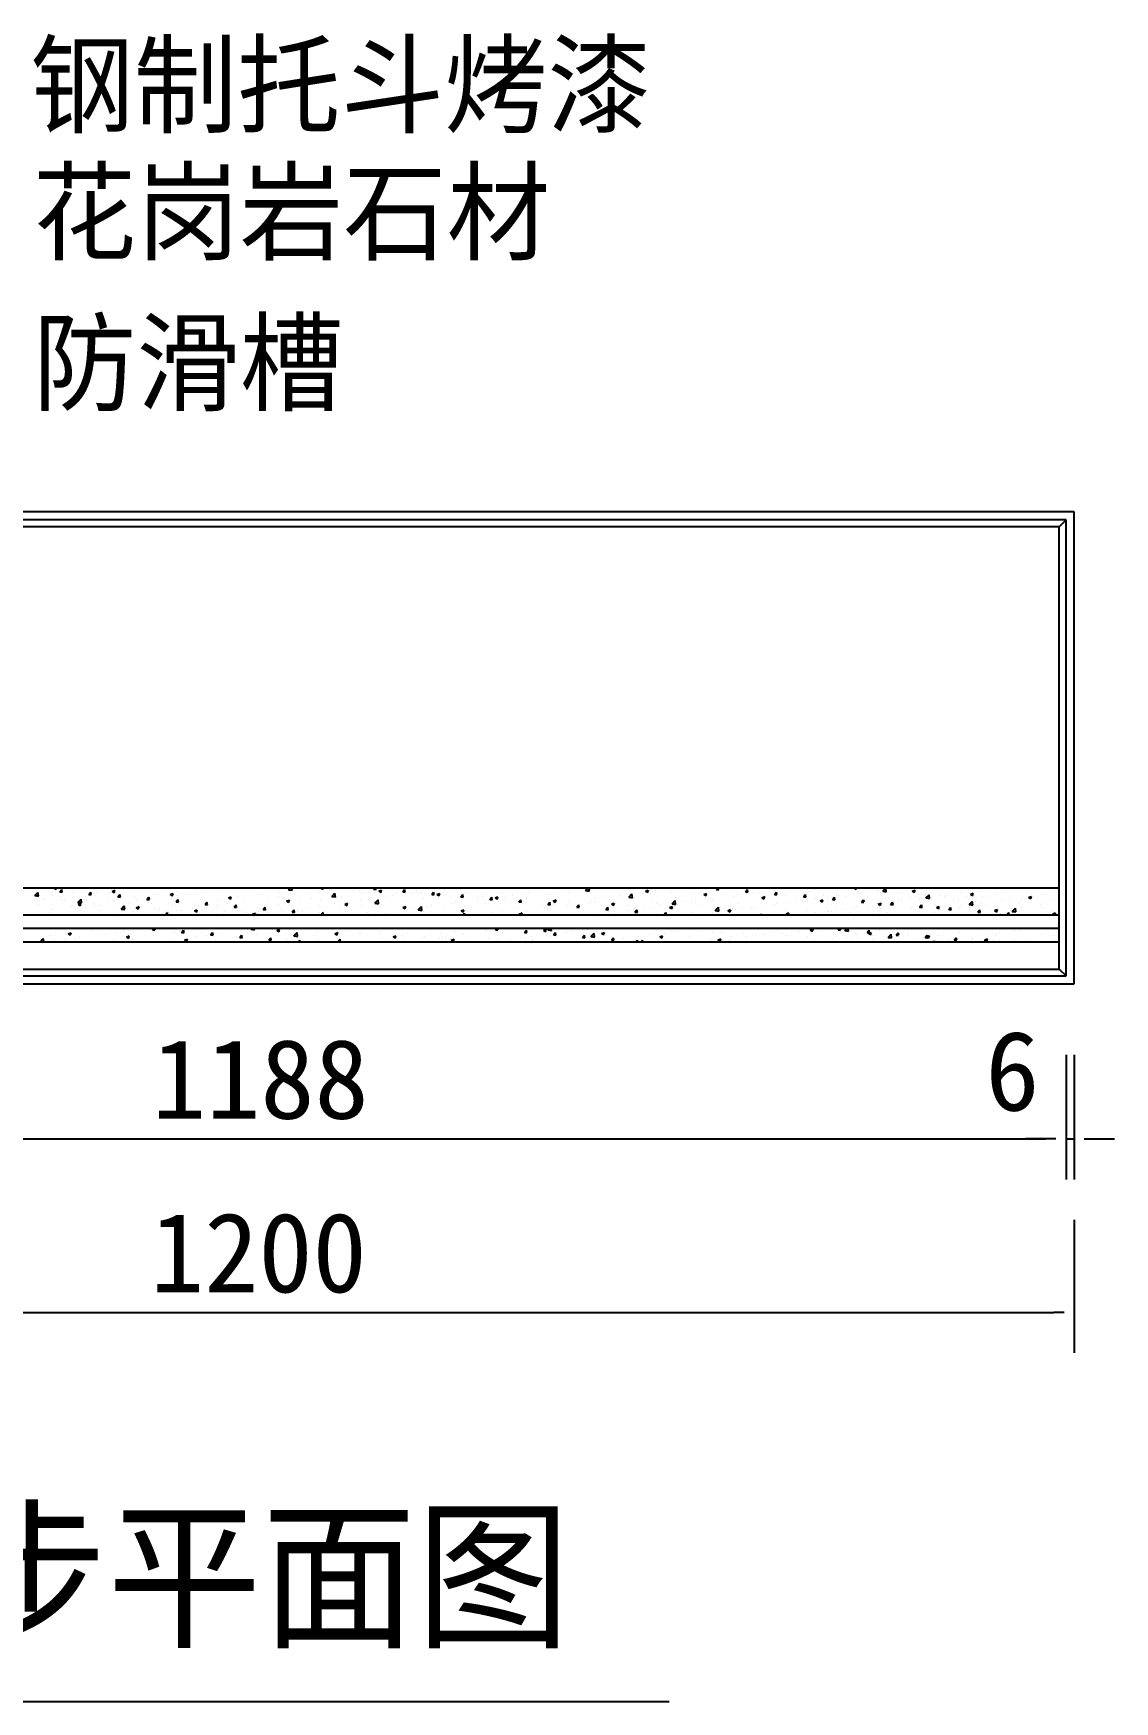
# Model space of a CAD drawing. Header units: metres. Extents: x 14945 to 17595, y 15171 to 18685.
# Drawn here: x 16980 to 17380, y 18067 to 18685 of the extents above; entities that cross this region are included whole.
import ezdxf

# ---------------------------------------------------------------- set-up
doc = ezdxf.new("R2010")
doc.units = ezdxf.units.M
for name, color, linetype in [('3', 3, 'Continuous'), ('BH', 3, 'Continuous'), ('DIM', 3, 'Continuous'), ('TEXT', 3, 'Continuous')]:
    doc.layers.add(name, color=color, linetype=linetype)

# ---------------------------------------------------------------- blocks, each defined once
blk = doc.blocks.new('_DOT')
at = {"color": 0, "linetype": 'ByBlock'}
blk.add_line((-0.5, 0), (-1, 0), dxfattribs=at)

msp = doc.modelspace()

# ---------------------------------------------------------------- linework, layer by layer
at = {"layer": '3'}
for p, q in [((17365.31, 18508), (16765.31, 18508)), ((17365.31, 18333), (17365.31, 18508)), ((17362.31, 18505), (16768.31, 18505)), ((17359.81, 18502.5), (16770.81, 18502.5)), ((17359.81, 18502.5), (17362.31, 18505)), ((17359.81, 18338.5), (17359.81, 18502.5)), ((17362.31, 18336), (17362.31, 18505)), ((17359.81, 18368.5), (16770.81, 18368.5)), ((17359.81, 18358.5), (16770.81, 18358.5)), ((17359.81, 18353.5), (16770.81, 18353.5)), ((17359.81, 18348.5), (16770.81, 18348.5)), ((16768.31, 18336), (17362.31, 18336)), ((16770.81, 18338.5), (17359.81, 18338.5)), ((17359.81, 18338.5), (17362.31, 18336)), ((16765.31, 18333), (17365.31, 18333))]:
    msp.add_line(p, q, dxfattribs=at)
at = {"layer": 'BH'}
for p, q in [((16980.15, 18365.71), (16981.32, 18366.93)), ((16980.15, 18365.71), (16981.49, 18365.5)), ((16981.49, 18365.5), (16981.33, 18366.92)), ((16986.55, 18365.83), (16986.55, 18365.83)), ((16986.68, 18367.14), (16986.68, 18367.14)), ((16987.25, 18368.49), (16987.27, 18368.5)), ((16987.25, 18368.49), (16988, 18367.99)), ((16988.01, 18367.98), (16988.18, 18368.5)), ((16989.46, 18367.14), (16990.18, 18368)), ((16989.46, 18367.14), (16990.36, 18367.06)), ((16989.66, 18365.47), (16989.66, 18365.47)), ((16990.36, 18367.05), (16990.19, 18367.99)), ((16994.13, 18366.79), (16994.13, 18366.79)), ((16999.02, 18365.35), (16999.02, 18365.35)), ((16999.13, 18366.72), (16999.13, 18366.72)), ((17000.22, 18366.19), (17000.94, 18367.06)), ((17000.22, 18366.19), (17001.12, 18366.12)), ((17001.12, 18366.11), (17000.95, 18367.05)), ((17001.92, 18367.91), (17001.92, 18367.91)), ((17002.88, 18367.21), (17002.88, 18367.21)), ((17007.77, 18366.85), (17007.77, 18366.85)), ((17008.56, 18367.96), (17008.56, 18367.96)), ((17008.81, 18367.29), (17009.86, 18367.7)), ((17008.81, 18367.29), (17009.56, 18366.79)), ((17009.56, 18366.78), (17009.87, 18367.69)), ((17010.98, 18365.25), (17011.7, 18366.12)), ((17010.98, 18365.25), (17011.87, 18365.18)), ((17011.88, 18365.17), (17011.71, 18366.11)), ((17016.51, 18368.35), (17016.51, 18368.35)), ((17021.74, 18364.31), (17022.46, 18365.17)), ((17022.64, 18364.23), (17022.47, 18365.17)), ((17024.81, 18366.06), (17024.81, 18366.06)), ((17030.37, 18366.09), (17031.42, 18366.49)), ((17030.37, 18366.09), (17031.11, 18365.59)), ((17031.12, 18365.58), (17031.42, 18366.49)), ((17032.51, 18367.12), (17032.51, 18367.12)), ((17033, 18365.78), (17033, 18365.78)), ((17036.76, 18366.27), (17036.76, 18366.27)), ((17039.74, 18366.11), (17039.74, 18366.11)), ((17040.09, 18368.08), (17040.09, 18368.08)), ((17042.44, 18367.02), (17042.44, 18367.02)), ((17048.49, 18367.61), (17048.49, 18367.61)), ((17051.91, 18368.27), (17051.91, 18368.27)), ((17051.92, 18364.89), (17052.97, 18365.29)), ((17052.68, 18364.38), (17052.98, 18365.29)), ((17055.4, 18365.26), (17055.4, 18365.26)), ((17062.97, 18366.22), (17062.97, 18366.22)), ((17070.63, 18365.34), (17070.63, 18365.34)), ((17070.76, 18367.35), (17070.76, 18367.35)), ((17074.21, 18367.91), (17074.78, 18368.5)), ((17074.21, 18367.91), (17075.55, 18367.7)), ((17074.27, 18368.37), (17074.27, 18368.37)), ((17075.56, 18367.7), (17075.46, 18368.5)), ((17076.31, 18366.09), (17076.31, 18366.09)), ((17078.47, 18368.4), (17078.47, 18368.4)), ((17082.28, 18368.03), (17082.28, 18368.03)), ((17085.78, 18367.33), (17085.78, 18367.33)), ((17086.12, 18368.5), (17086.83, 18368.02)), ((17086.84, 18368.02), (17087, 18368.5)), ((17089.54, 18367.83), (17089.54, 18367.83)), ((17090.22, 18365.43), (17091.39, 18366.64)), ((17090.22, 18365.43), (17091.56, 18365.22)), ((17090.29, 18367.69), (17090.29, 18367.69)), ((17091.56, 18365.21), (17091.4, 18366.64)), ((17091.61, 18366.17), (17091.61, 18366.17)), ((17093.65, 18365.5), (17093.65, 18365.5)), ((17098.29, 18367.35), (17098.29, 18367.35)), ((17100.35, 18367.67), (17100.35, 18367.67)), ((17101.35, 18366.55), (17101.35, 18366.55)), ((17105.73, 18368.06), (17106.09, 18368.5)), ((17105.73, 18368.06), (17106.62, 18367.99)), ((17106.3, 18367.01), (17106.3, 18367.01)), ((17106.63, 18367.98), (17106.53, 18368.5)), ((17107.64, 18367.33), (17108.69, 18367.73)), ((17107.64, 18367.33), (17108.39, 18366.82)), ((17108.39, 18366.82), (17108.7, 18367.72)), ((17108.93, 18367.51), (17108.93, 18367.51)), ((17110.18, 18365.15), (17110.18, 18365.15)), ((17112.69, 18365.88), (17112.69, 18365.88)), ((17114.31, 18366.68), (17114.31, 18366.68)), ((17116.49, 18367.12), (17117.21, 18367.99)), ((17116.49, 18367.12), (17117.38, 18367.05)), ((17117.39, 18367.04), (17117.22, 18367.98)), ((17119.66, 18366.4), (17119.66, 18366.4)), ((17121.44, 18367.38), (17121.44, 18367.38)), ((17122.32, 18366.34), (17122.32, 18366.34)), ((17123.41, 18366.89), (17123.41, 18366.89)), ((17127.24, 18366.18), (17127.97, 18367.04)), ((17127.24, 18366.18), (17128.14, 18366.1)), ((17128.15, 18366.1), (17127.97, 18367.04)), ((17129.09, 18367.64), (17129.09, 18367.64)), ((17129.2, 18366.12), (17130.25, 18366.53)), ((17129.2, 18366.12), (17129.94, 18365.62)), ((17129.95, 18365.61), (17130.25, 18366.52)), ((17130.32, 18366), (17130.32, 18366)), ((17131.81, 18365.66), (17131.81, 18365.66)), ((17138, 18365.24), (17138.73, 18366.1)), ((17138, 18365.24), (17138.9, 18365.16)), ((17138.33, 18365.66), (17138.33, 18365.66)), ((17138.91, 18365.16), (17138.73, 18366.1)), ((17139.61, 18366.78), (17139.61, 18366.78)), ((17144.67, 18365.13), (17144.67, 18365.13)), ((17146.34, 18365.32), (17146.34, 18365.32)), ((17147.31, 18367.84), (17147.31, 18367.84)), ((17148.76, 18364.3), (17149.49, 18365.16)), ((17149.67, 18364.21), (17149.49, 18365.15)), ((17150.75, 18364.92), (17151.8, 18365.33)), ((17151.51, 18364.41), (17151.81, 18365.32)), ((17153.41, 18366.63), (17153.41, 18366.63)), ((17153.53, 18365.46), (17153.53, 18365.46)), ((17157.28, 18365.95), (17157.28, 18365.95)), ((17162.16, 18368.13), (17162.16, 18368.13)), ((17162.96, 18366.7), (17162.96, 18366.7)), ((17170.19, 18365.99), (17170.19, 18365.99)), ((17172.44, 18367.95), (17172.44, 18367.95)), ((17176.19, 18368.44), (17176.19, 18368.44)), ((17177.77, 18366.95), (17177.77, 18366.95)), ((17184.29, 18367.62), (17185.13, 18368.5)), ((17184.29, 18367.62), (17185.62, 18367.42)), ((17185, 18368.5), (17185.66, 18368.06)), ((17185.63, 18367.41), (17185.5, 18368.5)), ((17185.56, 18368.07), (17185.56, 18368.07)), ((17185.67, 18368.05), (17185.82, 18368.5)), ((17196.53, 18365.19), (17196.53, 18365.19)), ((17196.84, 18365.76), (17196.84, 18365.76)), ((17200.29, 18365.14), (17201.46, 18366.36)), ((17200.29, 18365.14), (17201.63, 18364.93)), ((17200.66, 18365.1), (17200.66, 18365.1)), ((17201.64, 18364.93), (17201.47, 18366.35)), ((17205.28, 18366.69), (17205.28, 18366.69)), ((17206.31, 18367.01), (17206.31, 18367.01)), ((17206.47, 18367.36), (17207.52, 18367.76)), ((17206.47, 18367.36), (17207.22, 18366.85)), ((17207.22, 18366.85), (17207.53, 18367.75)), ((17208.45, 18366.22), (17208.45, 18366.22)), ((17210.07, 18367.5), (17210.07, 18367.5)), ((17214.03, 18368.19), (17214.03, 18368.19)), ((17215.75, 18368.25), (17215.75, 18368.25)), ((17216.15, 18367.28), (17216.15, 18367.28)), ((17216.54, 18368.23), (17216.54, 18368.23)), ((17223.73, 18368.24), (17223.73, 18368.24)), ((17224.55, 18367.89), (17224.55, 18367.89)), ((17226.37, 18366.4), (17226.37, 18366.4)), ((17228.03, 18366.16), (17229.08, 18366.56)), ((17228.03, 18366.16), (17228.77, 18365.65)), ((17228.78, 18365.65), (17229.09, 18366.55)), ((17232.56, 18367.55), (17232.56, 18367.55)), ((17232.75, 18368.05), (17233.13, 18368.5)), ((17232.75, 18368.05), (17233.65, 18367.97)), ((17233.66, 18367.97), (17233.56, 18368.5)), ((17235.12, 18367.9), (17235.12, 18367.9)), ((17239.04, 18365.43), (17239.04, 18365.43)), ((17240.18, 18366.07), (17240.18, 18366.07)), ((17240.57, 18367.21), (17240.57, 18367.21)), ((17243.51, 18367.11), (17244.23, 18367.97)), ((17243.51, 18367.11), (17244.41, 18367.03)), ((17243.94, 18366.57), (17243.94, 18366.57)), ((17244.42, 18367.03), (17244.24, 18367.97)), ((17246.61, 18366.39), (17246.61, 18366.39)), ((17248.57, 18366.87), (17248.57, 18366.87)), ((17249.58, 18364.96), (17250.64, 18365.36)), ((17249.62, 18367.32), (17249.62, 18367.32)), ((17250.34, 18364.45), (17250.64, 18365.35)), ((17254.27, 18366.17), (17254.99, 18367.03)), ((17254.27, 18366.17), (17255.17, 18366.09)), ((17254.4, 18367.51), (17254.4, 18367.51)), ((17255.17, 18366.08), (17255, 18367.02)), ((17256.58, 18366.53), (17256.58, 18366.53)), ((17258.34, 18365.66), (17258.34, 18365.66)), ((17261.42, 18368.21), (17261.42, 18368.21)), ((17264.59, 18366.2), (17264.59, 18366.2)), ((17265.03, 18365.23), (17265.75, 18366.09)), ((17265.03, 18365.23), (17265.93, 18365.15)), ((17265.93, 18365.14), (17265.76, 18366.08)), ((17267.09, 18367.16), (17267.09, 18367.16)), ((17269.43, 18367.87), (17269.43, 18367.87)), ((17272.59, 18365.86), (17272.59, 18365.86)), ((17274.06, 18365.14), (17274.06, 18365.14)), ((17275.79, 18364.29), (17276.51, 18365.15)), ((17276.69, 18364.2), (17276.52, 18365.14)), ((17277.29, 18365.66), (17277.29, 18365.66)), ((17277.44, 18367.53), (17277.44, 18367.53)), ((17277.81, 18365.63), (17277.81, 18365.63)), ((17280.6, 18365.52), (17280.6, 18365.52)), ((17283.49, 18366.38), (17283.49, 18366.38)), ((17283.88, 18368.5), (17284.49, 18368.09)), ((17284.5, 18368.08), (17284.64, 18368.5)), ((17284.99, 18366.71), (17284.99, 18366.71)), ((17285.45, 18367.2), (17285.45, 18367.2)), ((17288.61, 18365.18), (17288.61, 18365.18)), ((17292.57, 18367.67), (17292.57, 18367.67)), ((17292.97, 18367.63), (17292.97, 18367.63)), ((17293.45, 18366.86), (17293.45, 18366.86)), ((17294.36, 18367.34), (17295.47, 18368.5)), ((17294.36, 18367.34), (17295.69, 18367.13)), ((17295.7, 18367.13), (17295.54, 18368.5)), ((17296.72, 18368.12), (17296.72, 18368.12)), ((17301.46, 18366.52), (17301.46, 18366.52)), ((17305.3, 18367.39), (17306.35, 18367.79)), ((17305.3, 18367.39), (17306.05, 18366.89)), ((17306.06, 18366.88), (17306.36, 18367.79)), ((17309.47, 18366.18), (17309.47, 18366.18)), ((17310.21, 18365.72), (17310.21, 18365.72)), ((17310.37, 18364.86), (17311.53, 18366.07)), ((17311.71, 18364.64), (17311.54, 18366.07)), ((17315.45, 18365.82), (17315.45, 18365.82)), ((17317.36, 18365.44), (17317.36, 18365.44)), ((17317.48, 18365.84), (17317.48, 18365.84)), ((17318.96, 18367.22), (17318.96, 18367.22)), ((17323.25, 18366.95), (17323.25, 18366.95)), ((17325.48, 18365.5), (17325.48, 18365.5)), ((17326.84, 18366.69), (17326.84, 18366.69)), ((17326.86, 18366.19), (17327.91, 18366.59)), ((17326.86, 18366.19), (17327.61, 18365.69)), ((17327.61, 18365.68), (17327.92, 18366.59)), ((17330.59, 18367.18), (17330.59, 18367.18)), ((17330.95, 18368), (17330.95, 18368)), ((17331.3, 18365.43), (17331.3, 18365.43)), ((17333.49, 18365.17), (17333.49, 18365.17)), ((17336.27, 18367.93), (17336.27, 18367.93)), ((17340.05, 18366.93), (17340.05, 18366.93)), ((17346.13, 18365.09), (17346.13, 18365.09)), ((17348.42, 18364.99), (17349.47, 18365.39)), ((17348.8, 18368.43), (17348.8, 18368.43)), ((17349.17, 18364.48), (17349.47, 18365.38)), ((17353.83, 18366.15), (17353.83, 18366.15)), ((17359.78, 18368.04), (17359.81, 18368.08)), ((17359.78, 18368.04), (17359.81, 18368.04)), ((16980.22, 18364.23), (16980.22, 18364.23)), ((16981.52, 18362.35), (16981.52, 18362.35)), ((16983.27, 18364.42), (16983.27, 18364.42)), ((16983.97, 18364.72), (16983.97, 18364.72)), ((16985.71, 18359.55), (16985.71, 18359.55)), ((16986.37, 18360.83), (16986.37, 18360.83)), ((16986.43, 18362.41), (16986.43, 18362.41)), ((16990.27, 18363.85), (16990.27, 18363.85)), ((16991.28, 18364.09), (16991.28, 18364.09)), ((16993.95, 18361.79), (16993.95, 18361.79)), ((16994.44, 18362.07), (16994.44, 18362.07)), ((16995.18, 18360.8), (16995.18, 18360.8)), ((16996.16, 18363.23), (16997.33, 18364.45)), ((16996.16, 18363.23), (16997.49, 18363.02)), ((16996.21, 18362.45), (16997.26, 18362.86)), ((16996.21, 18362.45), (16996.95, 18361.95)), ((16996.96, 18361.94), (16997.26, 18362.85)), ((16997.5, 18363.01), (16997.34, 18364.44)), ((16998.94, 18361.3), (16998.94, 18361.3)), ((16999.28, 18363.75), (16999.28, 18363.75)), ((17001.74, 18362.92), (17001.74, 18362.92)), ((17002.45, 18361.73), (17002.45, 18361.73)), ((17004.62, 18362.04), (17004.62, 18362.04)), ((17004.75, 18360.1), (17004.75, 18360.1)), ((17007.29, 18363.41), (17007.29, 18363.41)), ((17009.26, 18358.98), (17009.26, 18358.98)), ((17009.44, 18363.97), (17009.44, 18363.97)), ((17010.45, 18361.39), (17010.45, 18361.39)), ((17012.17, 18360.75), (17013.34, 18361.96)), ((17012.17, 18360.75), (17013.5, 18360.54)), ((17013.51, 18360.53), (17013.34, 18361.96)), ((17013.49, 18361.6), (17013.49, 18361.6)), ((17014.09, 18363.29), (17014.09, 18363.29)), ((17015.3, 18363.07), (17015.3, 18363.07)), ((17016.83, 18359.94), (17016.83, 18359.94)), ((17017.02, 18364.94), (17017.02, 18364.94)), ((17017.76, 18361.25), (17018.81, 18361.66)), ((17017.76, 18361.25), (17018.51, 18360.75)), ((17017.85, 18363.79), (17017.85, 18363.79)), ((17018.46, 18361.06), (17018.46, 18361.06)), ((17018.52, 18360.74), (17018.82, 18361.65)), ((17021.74, 18364.31), (17022.63, 18364.23)), ((17022.24, 18363.1), (17022.24, 18363.1)), ((17023.31, 18362.73), (17023.31, 18362.73)), ((17023.53, 18364.53), (17023.53, 18364.53)), ((17024.63, 18361.07), (17024.63, 18361.07)), ((17026.47, 18360.72), (17026.47, 18360.72)), ((17028.4, 18358.5), (17029.35, 18359.48)), ((17029.06, 18359.86), (17029.06, 18359.86)), ((17029.47, 18358.5), (17029.35, 18359.47)), ((17030.99, 18364.61), (17030.99, 18364.61)), ((17031.31, 18362.39), (17031.31, 18362.39)), ((17032.33, 18362.12), (17032.33, 18362.12)), ((17032.5, 18363.37), (17033.22, 18364.23)), ((17032.5, 18363.37), (17033.39, 18363.29)), ((17032.81, 18360.36), (17032.81, 18360.36)), ((17033.4, 18363.29), (17033.23, 18364.23)), ((17034.48, 18360.38), (17034.48, 18360.38)), ((17038.49, 18361.11), (17038.49, 18361.11)), ((17039.32, 18362.06), (17039.32, 18362.06)), ((17039.32, 18360.05), (17040.37, 18360.45)), ((17039.32, 18360.05), (17040.07, 18359.55)), ((17039.9, 18363.08), (17039.9, 18363.08)), ((17040.07, 18359.54), (17040.38, 18360.45)), ((17042.48, 18360.04), (17042.48, 18360.04)), ((17043.25, 18362.43), (17043.98, 18363.29)), ((17043.25, 18362.43), (17044.15, 18362.35)), ((17044.16, 18362.34), (17043.98, 18363.28)), ((17047.33, 18361.72), (17047.33, 18361.72)), ((17047.51, 18359.21), (17047.51, 18359.21)), ((17047.69, 18364.21), (17047.69, 18364.21)), ((17047.96, 18362.35), (17047.96, 18362.35)), ((17050.49, 18359.7), (17050.49, 18359.7)), ((17051.72, 18362.85), (17051.72, 18362.85)), ((17051.92, 18364.89), (17052.67, 18364.39)), ((17054.01, 18361.49), (17054.74, 18362.35)), ((17054.01, 18361.49), (17054.91, 18361.41)), ((17054.92, 18361.4), (17054.74, 18362.34)), ((17055.21, 18360.27), (17055.21, 18360.27)), ((17055.34, 18361.38), (17055.34, 18361.38)), ((17056.61, 18360.16), (17056.61, 18360.16)), ((17057.4, 18363.6), (17057.4, 18363.6)), ((17058.5, 18359.36), (17058.5, 18359.36)), ((17060.88, 18358.85), (17061.93, 18359.25)), ((17061.68, 18358.5), (17061.93, 18359.25)), ((17062.79, 18361.23), (17062.79, 18361.23)), ((17062.93, 18358.93), (17062.93, 18358.93)), ((17063.34, 18361.04), (17063.34, 18361.04)), ((17064.77, 18360.55), (17065.5, 18361.41)), ((17064.77, 18360.55), (17065.67, 18360.47)), ((17065.36, 18361.66), (17065.36, 18361.66)), ((17065.68, 18360.46), (17065.5, 18361.4)), ((17066.51, 18359.03), (17066.51, 18359.03)), ((17066.68, 18359.42), (17066.68, 18359.42)), ((17066.87, 18364.84), (17066.87, 18364.84)), ((17070.58, 18362.36), (17070.58, 18362.36)), ((17071.35, 18360.7), (17071.35, 18360.7)), ((17072.36, 18360.17), (17072.36, 18360.17)), ((17073.48, 18363.69), (17074.53, 18364.09)), ((17073.48, 18363.69), (17074.23, 18363.19)), ((17074.11, 18363.16), (17074.11, 18363.16)), ((17074.23, 18363.18), (17074.54, 18364.08)), ((17075.53, 18359.61), (17076.25, 18360.47)), ((17075.53, 18359.61), (17076.43, 18359.53)), ((17076.44, 18359.52), (17076.26, 18360.46)), ((17077.7, 18359.87), (17077.7, 18359.87)), ((17078.28, 18363.41), (17078.28, 18363.41)), ((17079.36, 18360.36), (17079.36, 18360.36)), ((17081.84, 18361.42), (17081.84, 18361.42)), ((17082.86, 18364.66), (17082.86, 18364.66)), ((17085.59, 18361.91), (17085.59, 18361.91)), ((17085.68, 18359.38), (17085.68, 18359.38)), ((17085.86, 18364.37), (17085.86, 18364.37)), ((17086.29, 18358.66), (17087.01, 18359.53)), ((17086.45, 18361.37), (17086.45, 18361.37)), ((17087.19, 18358.58), (17087.02, 18359.52)), ((17087.37, 18360.03), (17087.37, 18360.03)), ((17091.27, 18362.66), (17091.27, 18362.66)), ((17093.47, 18360.5), (17093.47, 18360.5)), ((17095.04, 18362.49), (17096.09, 18362.89)), ((17095.04, 18362.49), (17095.78, 18361.98)), ((17095.2, 18362.87), (17095.2, 18362.87)), ((17095.37, 18359.69), (17095.37, 18359.69)), ((17095.79, 18361.98), (17096.09, 18362.88)), ((17100.75, 18363.91), (17100.75, 18363.91)), ((17101.17, 18361.56), (17101.17, 18361.56)), ((17103.38, 18359.35), (17103.38, 18359.35)), ((17103.95, 18364.37), (17103.95, 18364.37)), ((17104.5, 18364.4), (17104.5, 18364.4)), ((17106.23, 18362.94), (17107.4, 18364.16)), ((17106.23, 18362.94), (17107.57, 18362.74)), ((17106.24, 18359.23), (17106.24, 18359.23)), ((17107.57, 18362.73), (17107.41, 18364.15)), ((17108.75, 18362.52), (17108.75, 18362.52)), ((17109.68, 18359.12), (17109.68, 18359.12)), ((17111.39, 18359.01), (17111.39, 18359.01)), ((17115.71, 18360.48), (17115.71, 18360.48)), ((17116.54, 18363.64), (17116.54, 18363.64)), ((17116.59, 18361.29), (17117.64, 18361.69)), ((17116.59, 18361.29), (17117.34, 18360.78)), ((17117.35, 18360.78), (17117.65, 18361.68)), ((17118.42, 18360.63), (17118.42, 18360.63)), ((17119.47, 18360.97), (17119.47, 18360.97)), ((17122.24, 18360.46), (17123.41, 18361.68)), ((17122.24, 18360.46), (17123.57, 18360.25)), ((17123.58, 18360.25), (17123.42, 18361.67)), ((17124.06, 18359.71), (17124.06, 18359.71)), ((17124.24, 18364.7), (17124.24, 18364.7)), ((17125.15, 18361.72), (17125.15, 18361.72)), ((17127.17, 18362.13), (17127.17, 18362.13)), ((17131.63, 18360.67), (17131.63, 18360.67)), ((17134.62, 18362.97), (17134.62, 18362.97)), ((17135.92, 18363.63), (17135.92, 18363.63)), ((17138.15, 18360.08), (17139.2, 18360.49)), ((17138.15, 18360.08), (17138.9, 18359.58)), ((17138.37, 18363.46), (17138.37, 18363.46)), ((17138.75, 18358.5), (17139.42, 18359.2)), ((17138.9, 18359.57), (17139.21, 18360.48)), ((17139.42, 18361.79), (17139.42, 18361.79)), ((17139.5, 18358.5), (17139.42, 18359.19)), ((17144.06, 18364.21), (17144.06, 18364.21)), ((17147.12, 18362.85), (17147.12, 18362.85)), ((17148.76, 18364.3), (17149.66, 18364.22)), ((17149.58, 18359.54), (17149.58, 18359.54)), ((17150.75, 18364.92), (17151.5, 18364.42)), ((17153.34, 18360.04), (17153.34, 18360.04)), ((17154.35, 18364.98), (17154.35, 18364.98)), ((17154.7, 18363.81), (17154.7, 18363.81)), ((17159.02, 18360.78), (17159.02, 18360.78)), ((17159.52, 18363.36), (17160.24, 18364.22)), ((17159.52, 18363.36), (17160.42, 18363.28)), ((17159.71, 18358.88), (17160.76, 18359.29)), ((17159.71, 18358.88), (17160.28, 18358.5)), ((17160.43, 18363.27), (17160.25, 18364.21)), ((17160.5, 18358.5), (17160.76, 18359.28)), ((17161.54, 18359.18), (17161.54, 18359.18)), ((17162.31, 18359.94), (17162.31, 18359.94)), ((17162.35, 18364.65), (17162.35, 18364.65)), ((17162.49, 18364.93), (17162.49, 18364.93)), ((17168.49, 18362.03), (17168.49, 18362.03)), ((17170.01, 18361), (17170.01, 18361)), ((17170.28, 18362.42), (17171, 18363.28)), ((17170.28, 18362.42), (17171.18, 18362.34)), ((17170.29, 18360.69), (17170.29, 18360.69)), ((17170.36, 18364.31), (17170.36, 18364.31)), ((17171.18, 18362.33), (17171.01, 18363.27)), ((17172.25, 18362.53), (17172.25, 18362.53)), ((17172.31, 18363.72), (17173.36, 18364.12)), ((17172.31, 18363.72), (17173.06, 18363.22)), ((17173.06, 18363.21), (17173.37, 18364.12)), ((17177.59, 18361.96), (17177.59, 18361.96)), ((17177.93, 18363.27), (17177.93, 18363.27)), ((17178.37, 18363.97), (17178.37, 18363.97)), ((17179.04, 18362.19), (17179.04, 18362.19)), ((17181.04, 18361.48), (17181.76, 18362.34)), ((17181.04, 18361.48), (17181.94, 18361.4)), ((17181.94, 18361.39), (17181.77, 18362.33)), ((17182.63, 18358.89), (17182.63, 18358.89)), ((17185.38, 18363.08), (17185.38, 18363.08)), ((17186.37, 18363.63), (17186.37, 18363.63)), ((17187.21, 18359.1), (17187.21, 18359.1)), ((17187.4, 18364.52), (17187.4, 18364.52)), ((17187.79, 18363.69), (17187.79, 18363.69)), ((17191.16, 18365.02), (17191.16, 18365.02)), ((17191.38, 18360.4), (17191.38, 18360.4)), ((17191.8, 18360.53), (17192.52, 18361.4)), ((17191.8, 18360.53), (17192.69, 18360.46)), ((17192.7, 18360.45), (17192.53, 18361.39)), ((17192.89, 18359.85), (17192.89, 18359.85)), ((17192.9, 18359.14), (17192.9, 18359.14)), ((17193.08, 18364.14), (17193.08, 18364.14)), ((17193.87, 18362.52), (17194.92, 18362.92)), ((17193.87, 18362.52), (17194.61, 18362.02)), ((17194.38, 18363.29), (17194.38, 18363.29)), ((17194.62, 18362.01), (17194.93, 18362.92)), ((17200.13, 18361.9), (17200.13, 18361.9)), ((17200.47, 18360.1), (17200.47, 18360.1)), ((17202.36, 18361.09), (17202.36, 18361.09)), ((17202.39, 18362.95), (17202.39, 18362.95)), ((17202.56, 18359.59), (17203.28, 18360.46)), ((17202.56, 18359.59), (17203.45, 18359.51)), ((17203.46, 18359.51), (17203.29, 18360.45)), ((17206.12, 18361.59), (17206.12, 18361.59)), ((17208.27, 18361.23), (17208.27, 18361.23)), ((17208.88, 18363.4), (17208.88, 18363.4)), ((17210.4, 18362.62), (17210.4, 18362.62)), ((17211.8, 18362.34), (17211.8, 18362.34)), ((17213.32, 18358.65), (17214.04, 18359.51)), ((17214.22, 18358.57), (17214.05, 18359.51)), ((17215.42, 18361.32), (17216.47, 18361.72)), ((17215.42, 18361.32), (17216.17, 18360.82)), ((17215.97, 18362.28), (17215.97, 18362.28)), ((17216.18, 18360.81), (17216.48, 18361.71)), ((17216.3, 18362.66), (17217.47, 18363.88)), ((17216.3, 18362.66), (17217.64, 18362.45)), ((17217.64, 18362.44), (17217.48, 18363.87)), ((17217.62, 18364.9), (17217.62, 18364.9)), ((17218.4, 18362.28), (17218.4, 18362.28)), ((17221.27, 18363.58), (17221.27, 18363.58)), ((17223.35, 18359.65), (17223.35, 18359.65)), ((17223.54, 18363.24), (17223.54, 18363.24)), ((17225.03, 18364.08), (17225.03, 18364.08)), ((17226.41, 18361.94), (17226.41, 18361.94)), ((17226.76, 18358.91), (17226.76, 18358.91)), ((17230.71, 18364.83), (17230.71, 18364.83)), ((17231.15, 18359.38), (17231.15, 18359.38)), ((17231.33, 18364.37), (17231.33, 18364.37)), ((17232.1, 18361.15), (17232.1, 18361.15)), ((17232.31, 18360.18), (17233.48, 18361.39)), ((17232.31, 18360.18), (17233.65, 18359.97)), ((17233.65, 18359.96), (17233.49, 18361.39)), ((17234.42, 18361.6), (17234.42, 18361.6)), ((17236.24, 18360.16), (17236.24, 18360.16)), ((17236.98, 18360.12), (17238.03, 18360.52)), ((17236.98, 18360.12), (17237.73, 18359.61)), ((17237.73, 18359.61), (17238.04, 18360.51)), ((17238.85, 18360.43), (17238.85, 18360.43)), ((17239.99, 18360.65), (17239.99, 18360.65)), ((17240.85, 18362.65), (17240.85, 18362.65)), ((17242.43, 18361.26), (17242.43, 18361.26)), ((17245.67, 18361.4), (17245.67, 18361.4)), ((17246.43, 18361.39), (17246.43, 18361.39)), ((17249.09, 18358.5), (17249.49, 18358.91)), ((17249.54, 18358.5), (17249.5, 18358.9)), ((17249.58, 18364.96), (17250.33, 18364.45)), ((17249.6, 18364.16), (17249.6, 18364.16)), ((17250.43, 18360.92), (17250.43, 18360.92)), ((17254.22, 18362.52), (17254.22, 18362.52)), ((17255.15, 18362.65), (17255.15, 18362.65)), ((17258.44, 18360.59), (17258.44, 18360.59)), ((17258.54, 18358.92), (17259.59, 18359.32)), ((17258.54, 18358.92), (17259.16, 18358.5)), ((17258.9, 18363.14), (17258.9, 18363.14)), ((17259.32, 18358.5), (17259.6, 18359.31)), ((17261.92, 18363.57), (17261.92, 18363.57)), ((17264.58, 18363.89), (17264.58, 18363.89)), ((17266.45, 18360.25), (17266.45, 18360.25)), ((17269.32, 18359.54), (17269.32, 18359.54)), ((17269.5, 18364.53), (17269.5, 18364.53)), ((17270.11, 18359.22), (17270.11, 18359.22)), ((17271.14, 18363.75), (17272.19, 18364.16)), ((17271.14, 18363.75), (17271.89, 18363.25)), ((17271.9, 18363.24), (17272.2, 18364.15)), ((17273.86, 18359.71), (17273.86, 18359.71)), ((17274.46, 18359.91), (17274.46, 18359.91)), ((17275.22, 18359.71), (17275.22, 18359.71)), ((17275.79, 18364.29), (17276.68, 18364.21)), ((17277.11, 18360.66), (17277.11, 18360.66)), ((17279.55, 18360.46), (17279.55, 18360.46)), ((17282.46, 18359.57), (17282.46, 18359.57)), ((17283.97, 18361.21), (17283.97, 18361.21)), ((17284.81, 18361.72), (17284.81, 18361.72)), ((17286.55, 18363.35), (17287.27, 18364.21)), ((17286.55, 18363.35), (17287.44, 18363.27)), ((17287.45, 18363.26), (17287.28, 18364.2)), ((17289.02, 18361.71), (17289.02, 18361.71)), ((17290.47, 18359.23), (17290.47, 18359.23)), ((17292.39, 18362.68), (17292.39, 18362.68)), ((17292.7, 18362.55), (17293.75, 18362.96)), ((17292.7, 18362.55), (17293.44, 18362.05)), ((17292.72, 18362.71), (17292.72, 18362.71)), ((17292.77, 18362.2), (17292.77, 18362.2)), ((17293.45, 18362.04), (17293.76, 18362.95)), ((17296.31, 18359.42), (17296.31, 18359.42)), ((17296.62, 18364.84), (17296.62, 18364.84)), ((17297.31, 18362.4), (17298.03, 18363.27)), ((17297.31, 18362.4), (17298.2, 18362.33)), ((17298.21, 18362.32), (17298.04, 18363.26)), ((17298.46, 18362.95), (17298.46, 18362.95)), ((17298.48, 18358.89), (17298.48, 18358.89)), ((17300.18, 18363.81), (17300.18, 18363.81)), ((17301.46, 18364.22), (17301.46, 18364.22)), ((17304.62, 18364.5), (17304.62, 18364.5)), ((17305.06, 18360.92), (17305.06, 18360.92)), ((17307.7, 18359.87), (17307.7, 18359.87)), ((17307.88, 18364.86), (17307.88, 18364.86)), ((17307.93, 18364.2), (17307.93, 18364.2)), ((17308.06, 18361.46), (17308.79, 18362.33)), ((17308.06, 18361.46), (17308.96, 18361.38)), ((17308.97, 18361.38), (17308.8, 18362.32)), ((17310.37, 18364.86), (17311.7, 18364.65)), ((17311.68, 18364.69), (17311.68, 18364.69)), ((17312.63, 18364.17), (17312.63, 18364.17)), ((17313.42, 18359.52), (17313.42, 18359.52)), ((17313.81, 18362.42), (17313.81, 18362.42)), ((17314.26, 18361.35), (17315.31, 18361.75)), ((17314.26, 18361.35), (17315, 18360.85)), ((17315.01, 18360.84), (17315.31, 18361.75)), ((17315.27, 18360.83), (17315.27, 18360.83)), ((17318.82, 18360.52), (17319.55, 18361.38)), ((17318.82, 18360.52), (17319.72, 18360.44)), ((17319.73, 18360.44), (17319.55, 18361.38)), ((17320.64, 18363.83), (17320.64, 18363.83)), ((17322.55, 18363.92), (17322.55, 18363.92)), ((17322.89, 18360.77), (17322.89, 18360.77)), ((17323.06, 18361.95), (17323.06, 18361.95)), ((17326.38, 18362.37), (17327.54, 18363.59)), ((17326.38, 18362.37), (17327.71, 18362.17)), ((17326.65, 18361.27), (17326.65, 18361.27)), ((17327.72, 18362.16), (17327.55, 18363.58)), ((17328.65, 18363.49), (17328.65, 18363.49)), ((17329.58, 18359.58), (17330.31, 18360.44)), ((17329.58, 18359.58), (17330.48, 18359.5)), ((17330.49, 18359.5), (17330.31, 18360.44)), ((17330.76, 18363.01), (17330.76, 18363.01)), ((17332.33, 18362.01), (17332.33, 18362.01)), ((17335.81, 18360.15), (17336.86, 18360.55)), ((17335.81, 18360.15), (17336.56, 18359.65)), ((17336.57, 18359.64), (17336.87, 18360.55)), ((17336.65, 18363.15), (17336.65, 18363.15)), ((17337.03, 18360.18), (17337.03, 18360.18)), ((17338.16, 18358.98), (17338.16, 18358.98)), ((17338.34, 18363.97), (17338.34, 18363.97)), ((17340.34, 18358.64), (17341.06, 18359.5)), ((17341.25, 18358.55), (17341.07, 18359.49)), ((17341.5, 18364.83), (17341.5, 18364.83)), ((17341.8, 18363.26), (17341.8, 18363.26)), ((17342.38, 18359.89), (17343.55, 18361.11)), ((17342.38, 18359.89), (17343.72, 18359.68)), ((17343.72, 18359.68), (17343.56, 18361.1)), ((17344.66, 18362.81), (17344.66, 18362.81)), ((17345.56, 18363.76), (17345.56, 18363.76)), ((17345.78, 18361.68), (17345.78, 18361.68)), ((17345.95, 18360.1), (17345.95, 18360.1)), ((17348.42, 18364.99), (17349.16, 18364.48)), ((17349.51, 18364.49), (17349.51, 18364.49)), ((17351.24, 18364.5), (17351.24, 18364.5)), ((17352.67, 18362.47), (17352.67, 18362.47)), ((17353.65, 18361.16), (17353.65, 18361.16)), ((17354.53, 18363.18), (17354.53, 18363.18)), ((17356.76, 18359.83), (17356.76, 18359.83)), ((17357.37, 18358.95), (17358.42, 18359.35)), ((17357.37, 18358.95), (17358.04, 18358.5)), ((17357.51, 18364.15), (17357.51, 18364.15)), ((17358.14, 18358.5), (17358.43, 18359.34)), ((16980.03, 18358.81), (16980.03, 18358.81)), ((16996, 18358.6), (16996, 18358.6)), ((17001.37, 18352.93), (17001.37, 18352.93)), ((17015.64, 18352.7), (17015.64, 18352.7)), ((17019.58, 18358.62), (17019.58, 18358.62)), ((17023.82, 18353.03), (17024.21, 18353.5)), ((17023.82, 18353.03), (17024.71, 18352.95)), ((17024.72, 18352.94), (17024.62, 18353.5)), ((17034.58, 18352.09), (17035.3, 18352.95)), ((17035.48, 18352), (17035.31, 18352.94)), ((17039.54, 18353.1), (17039.54, 18353.1)), ((17047.87, 18358.66), (17047.87, 18358.66)), ((17058.98, 18353.01), (17058.98, 18353.01)), ((17060.19, 18353.3), (17060.39, 18353.5)), ((17060.19, 18353.3), (17061.53, 18353.09)), ((17060.36, 18353.42), (17060.36, 18353.42)), ((17060.88, 18358.85), (17061.4, 18358.5)), ((17061.54, 18353.08), (17061.49, 18353.5)), ((17068.37, 18353.08), (17068.37, 18353.08)), ((17069.83, 18352.81), (17070.88, 18353.21)), ((17069.83, 18352.81), (17070.58, 18352.31)), ((17070.58, 18352.3), (17070.89, 18353.21)), ((17074.51, 18358.69), (17074.51, 18358.69)), ((17074.68, 18353.12), (17074.68, 18353.12)), ((17076.37, 18352.74), (17076.37, 18352.74)), ((17077.92, 18353.42), (17077.92, 18353.42)), ((17086.29, 18358.66), (17087.19, 18358.59)), ((17097.7, 18358.5), (17097.77, 18358.59)), ((17097.79, 18358.5), (17097.78, 18358.58)), ((17102.29, 18353.32), (17102.29, 18353.32)), ((17116.35, 18358.65), (17116.35, 18358.65)), ((17119.39, 18358.67), (17119.39, 18358.67)), ((17126.55, 18353.18), (17126.55, 18353.18)), ((17146.76, 18352.86), (17146.76, 18352.86)), ((17147.64, 18352.89), (17147.64, 18352.89)), ((17150.84, 18353.02), (17151.25, 18353.5)), ((17150.84, 18353.02), (17151.74, 18352.94)), ((17151.75, 18352.93), (17151.64, 18353.5)), ((17154.52, 18358.81), (17154.52, 18358.81)), ((17161.6, 18352.08), (17162.33, 18352.94)), ((17162.51, 18351.99), (17162.33, 18352.93)), ((17168.66, 18352.84), (17169.71, 18353.25)), ((17168.66, 18352.84), (17169.41, 18352.34)), ((17169.41, 18352.33), (17169.72, 18353.24)), ((17170.27, 18353.01), (17170.73, 18353.5)), ((17170.27, 18353.01), (17171.6, 18352.81)), ((17171.61, 18352.8), (17171.53, 18353.5)), ((17179.51, 18352.69), (17179.51, 18352.69)), ((17183.26, 18353.18), (17183.26, 18353.18)), ((17183.46, 18358.6), (17183.46, 18358.6)), ((17185.01, 18353.09), (17185.01, 18353.09)), ((17202.63, 18353.27), (17202.63, 18353.27)), ((17210.64, 18352.94), (17210.64, 18352.94)), ((17213.32, 18358.65), (17214.21, 18358.57)), ((17222.82, 18352.99), (17222.82, 18352.99)), ((17223.18, 18353.26), (17223.18, 18353.26)), ((17224.74, 18358.5), (17224.8, 18358.57)), ((17224.82, 18358.5), (17224.81, 18358.57)), ((17247.51, 18353.26), (17247.51, 18353.26)), ((17255.52, 18352.92), (17255.52, 18352.92)), ((17261.32, 18353.41), (17261.32, 18353.41)), ((17261.74, 18358.58), (17261.74, 18358.58)), ((17266.16, 18353.3), (17266.16, 18353.3)), ((17267.49, 18352.88), (17268.54, 18353.28)), ((17267.49, 18352.88), (17268.24, 18352.37)), ((17268.25, 18352.37), (17268.55, 18353.27)), ((17277.87, 18353), (17278.28, 18353.5)), ((17277.87, 18353), (17278.77, 18352.93)), ((17278.77, 18352.92), (17278.67, 18353.5)), ((17280.34, 18352.73), (17281.08, 18353.5)), ((17280.34, 18352.73), (17281.67, 18352.52)), ((17281.68, 18352.51), (17281.56, 18353.5)), ((17288.63, 18352.06), (17289.35, 18352.92)), ((17289.53, 18351.98), (17289.36, 18352.92)), ((17292.02, 18352.69), (17292.02, 18352.69)), ((17299.99, 18358.81), (17299.99, 18358.81)), ((17303.79, 18352.86), (17303.79, 18352.86)), ((17306.48, 18358.56), (17306.48, 18358.56)), ((17307.74, 18358.78), (17307.74, 18358.78)), ((17328.28, 18358.68), (17328.28, 18358.68)), ((17330.4, 18353.02), (17330.4, 18353.02)), ((17340.34, 18358.64), (17341.24, 18358.56)), ((17345.16, 18352.73), (17345.16, 18352.73)), ((17347.29, 18358.59), (17347.29, 18358.59)), ((17351.77, 18358.5), (17351.82, 18358.56)), ((17351.84, 18358.5), (17351.83, 18358.55)), ((17359.44, 18358.5), (17359.56, 18358.63)), ((17359.58, 18358.5), (17359.57, 18358.62)), ((16982.14, 18348.62), (16983.31, 18349.83)), ((16982.14, 18348.62), (16982.89, 18348.5)), ((16983.47, 18348.5), (16983.32, 18349.83)), ((16985.37, 18348.8), (16985.37, 18348.8)), ((16986.01, 18350.85), (16986.01, 18350.85)), ((16987.29, 18348.97), (16987.29, 18348.97)), ((16991.05, 18349.46), (16991.05, 18349.46)), ((16992.56, 18351.58), (16993.61, 18351.98)), ((16992.56, 18351.58), (16993.3, 18351.07)), ((16993.31, 18351.07), (16993.61, 18351.97)), ((16993.58, 18351.81), (16993.58, 18351.81)), ((16995.38, 18349.65), (16995.38, 18349.65)), ((16996.73, 18350.21), (16996.73, 18350.21)), ((17004.13, 18351.15), (17004.13, 18351.15)), ((17006.2, 18351.46), (17006.2, 18351.46)), ((17008.89, 18348.99), (17008.89, 18348.99)), ((17009.96, 18351.95), (17009.96, 18351.95)), ((17012.87, 18352.65), (17012.87, 18352.65)), ((17014.11, 18350.38), (17015.16, 18350.78)), ((17014.11, 18350.38), (17014.86, 18349.87)), ((17014.87, 18349.87), (17015.17, 18350.77)), ((17016.47, 18349.95), (17016.47, 18349.95)), ((17016.47, 18349.36), (17016.47, 18349.36)), ((17024.26, 18351.08), (17024.26, 18351.08)), ((17024.92, 18348.53), (17024.92, 18348.53)), ((17025.22, 18350.86), (17025.22, 18350.86)), ((17030.6, 18349.27), (17030.6, 18349.27)), ((17031.96, 18352.14), (17031.96, 18352.14)), ((17033.96, 18352.36), (17033.96, 18352.36)), ((17034.58, 18352.09), (17035.47, 18352.01)), ((17035.67, 18349.17), (17036.72, 18349.58)), ((17035.67, 18349.17), (17036.42, 18348.67)), ((17036.42, 18348.66), (17036.73, 18349.57)), ((17040.07, 18350.52), (17040.07, 18350.52)), ((17043.83, 18351.02), (17043.83, 18351.02)), ((17045.34, 18351.15), (17046.06, 18352.01)), ((17045.34, 18351.15), (17046.23, 18351.07)), ((17046.24, 18351.06), (17046.07, 18352)), ((17047.15, 18349.23), (17047.15, 18349.23)), ((17048.44, 18348.61), (17048.44, 18348.61)), ((17049.51, 18351.76), (17049.51, 18351.76)), ((17054.85, 18350.28), (17054.85, 18350.28)), ((17056.09, 18350.21), (17056.82, 18351.07)), ((17056.09, 18350.21), (17056.99, 18350.13)), ((17057, 18350.12), (17056.83, 18351.06)), ((17057.19, 18350.12), (17057.19, 18350.12)), ((17062.43, 18351.24), (17062.43, 18351.24)), ((17065.94, 18351.62), (17065.94, 18351.62)), ((17066.85, 18349.26), (17067.58, 18350.13)), ((17066.85, 18349.26), (17067.75, 18349.19)), ((17067.76, 18349.18), (17067.58, 18350.12)), ((17070.22, 18352.37), (17070.22, 18352.37)), ((17073.95, 18349.58), (17073.95, 18349.58)), ((17076.2, 18350.81), (17077.37, 18352.03)), ((17076.2, 18350.81), (17077.54, 18350.61)), ((17077.54, 18350.6), (17077.38, 18352.03)), ((17077.7, 18350.08), (17077.7, 18350.08)), ((17077.76, 18348.5), (17078.34, 18349.18)), ((17078.47, 18348.5), (17078.34, 18349.18)), ((17083.38, 18350.83), (17083.38, 18350.83)), ((17084.38, 18352.4), (17084.38, 18352.4)), ((17085.31, 18349.39), (17085.31, 18349.39)), ((17091.39, 18351.61), (17092.44, 18352.01)), ((17091.39, 18351.61), (17092.13, 18351.11)), ((17092.14, 18351.1), (17092.44, 18352.01)), ((17092.37, 18348.5), (17093.38, 18349.55)), ((17092.39, 18352.06), (17092.39, 18352.06)), ((17092.85, 18352.07), (17092.85, 18352.07)), ((17093.1, 18350.52), (17093.1, 18350.52)), ((17093.51, 18348.5), (17093.39, 18349.54)), ((17096.61, 18352.57), (17096.61, 18352.57)), ((17100.31, 18348.67), (17100.31, 18348.67)), ((17100.4, 18351.72), (17100.4, 18351.72)), ((17100.8, 18351.57), (17100.8, 18351.57)), ((17107.82, 18348.65), (17107.82, 18348.65)), ((17108.38, 18352.53), (17108.38, 18352.53)), ((17108.4, 18351.39), (17108.4, 18351.39)), ((17109.06, 18350.17), (17109.06, 18350.17)), ((17111.57, 18349.14), (17111.57, 18349.14)), ((17112.94, 18350.41), (17113.99, 18350.81)), ((17112.94, 18350.41), (17113.69, 18349.91)), ((17113.7, 18349.9), (17114, 18350.8)), ((17115.99, 18348.66), (17115.99, 18348.66)), ((17116.41, 18351.05), (17116.41, 18351.05)), ((17117.25, 18349.89), (17117.25, 18349.89)), ((17117.8, 18351.68), (17117.8, 18351.68)), ((17123.69, 18349.72), (17123.69, 18349.72)), ((17124.42, 18350.71), (17124.42, 18350.71)), ((17126.73, 18351.14), (17126.73, 18351.14)), ((17130.15, 18349.88), (17130.15, 18349.88)), ((17130.48, 18351.63), (17130.48, 18351.63)), ((17131.27, 18350.68), (17131.27, 18350.68)), ((17132.43, 18350.37), (17132.43, 18350.37)), ((17134.5, 18349.21), (17135.55, 18349.61)), ((17134.5, 18349.21), (17135.25, 18348.7)), ((17135.25, 18348.7), (17135.56, 18349.6)), ((17136.16, 18352.38), (17136.16, 18352.38)), ((17138.89, 18351.39), (17138.89, 18351.39)), ((17139.06, 18351.8), (17139.06, 18351.8)), ((17140.43, 18350.03), (17140.43, 18350.03)), ((17148.44, 18349.69), (17148.44, 18349.69)), ((17151.13, 18348.95), (17151.13, 18348.95)), ((17154.15, 18348.83), (17154.15, 18348.83)), ((17156.45, 18349.36), (17156.45, 18349.36)), ((17160.6, 18350.2), (17160.6, 18350.2)), ((17161.6, 18352.08), (17162.5, 18352)), ((17161.95, 18349.95), (17161.95, 18349.95)), ((17162.12, 18349.14), (17162.12, 18349.14)), ((17164.36, 18350.69), (17164.36, 18350.69)), ((17164.45, 18349.02), (17164.45, 18349.02)), ((17169.65, 18351.01), (17169.65, 18351.01)), ((17170.04, 18351.44), (17170.04, 18351.44)), ((17170.87, 18350.64), (17170.87, 18350.64)), ((17172.36, 18351.13), (17173.08, 18352)), ((17172.36, 18351.13), (17173.26, 18351.06)), ((17172.46, 18348.68), (17172.46, 18348.68)), ((17173.27, 18351.05), (17173.09, 18351.99)), ((17177.22, 18351.97), (17177.22, 18351.97)), ((17179.61, 18352.14), (17179.61, 18352.14)), ((17183.12, 18350.19), (17183.84, 18351.05)), ((17183.12, 18350.19), (17184.02, 18350.11)), ((17184.02, 18350.11), (17183.85, 18351.05)), ((17186.27, 18350.53), (17187.44, 18351.75)), ((17186.27, 18350.53), (17187.61, 18350.32)), ((17187.62, 18350.32), (17187.45, 18351.74)), ((17190.22, 18351.64), (17191.27, 18352.05)), ((17190.22, 18351.64), (17190.96, 18351.14)), ((17190.97, 18351.13), (17191.28, 18352.04)), ((17192.53, 18349.16), (17192.53, 18349.16)), ((17193.88, 18349.25), (17194.6, 18350.11)), ((17193.88, 18349.25), (17194.78, 18349.17)), ((17194.47, 18349.26), (17194.47, 18349.26)), ((17194.78, 18349.17), (17194.61, 18350.11)), ((17198.23, 18349.76), (17198.23, 18349.76)), ((17200.11, 18350.12), (17200.11, 18350.12)), ((17202.72, 18348.5), (17203.45, 18349.26)), ((17203.55, 18348.5), (17203.46, 18349.26)), ((17203.91, 18350.5), (17203.91, 18350.5)), ((17204.8, 18348.5), (17205.36, 18349.17)), ((17205.49, 18348.5), (17205.37, 18349.17)), ((17207.9, 18351.24), (17207.9, 18351.24)), ((17211.77, 18350.44), (17212.83, 18350.84)), ((17211.77, 18350.44), (17212.52, 18349.94)), ((17212.53, 18349.93), (17212.83, 18350.84)), ((17213.38, 18351.75), (17213.38, 18351.75)), ((17213.99, 18349.2), (17213.99, 18349.2)), ((17215.6, 18352.3), (17215.6, 18352.3)), ((17217.14, 18352.25), (17217.14, 18352.25)), ((17218.65, 18352.6), (17218.65, 18352.6)), ((17222.73, 18350.7), (17222.73, 18350.7)), ((17226.65, 18352.26), (17226.65, 18352.26)), ((17230.79, 18349.39), (17230.79, 18349.39)), ((17231.48, 18352.2), (17231.48, 18352.2)), ((17232.1, 18348.82), (17232.1, 18348.82)), ((17233.33, 18349.24), (17234.38, 18349.64)), ((17233.33, 18349.24), (17234.08, 18348.74)), ((17234.09, 18348.73), (17234.39, 18349.64)), ((17234.66, 18351.92), (17234.66, 18351.92)), ((17235.08, 18348.91), (17235.08, 18348.91)), ((17237.78, 18349.57), (17237.78, 18349.57)), ((17238.49, 18350.44), (17238.49, 18350.44)), ((17242.67, 18351.58), (17242.67, 18351.58)), ((17243.82, 18350.41), (17243.82, 18350.41)), ((17246.07, 18351.41), (17246.07, 18351.41)), ((17247.25, 18350.81), (17247.25, 18350.81)), ((17250.67, 18351.24), (17250.67, 18351.24)), ((17251.01, 18351.31), (17251.01, 18351.31)), ((17252.57, 18351.91), (17252.57, 18351.91)), ((17253.86, 18352.53), (17253.86, 18352.53)), ((17256.69, 18352.06), (17256.69, 18352.06)), ((17258.68, 18350.91), (17258.68, 18350.91)), ((17261.38, 18348.59), (17261.38, 18348.59)), ((17263.53, 18352.58), (17263.53, 18352.58)), ((17266.69, 18350.57), (17266.69, 18350.57)), ((17268.95, 18349.55), (17268.95, 18349.55)), ((17271.53, 18352.24), (17271.53, 18352.24)), ((17271.65, 18348.63), (17271.65, 18348.63)), ((17274.7, 18350.23), (17274.7, 18350.23)), ((17275.8, 18349.67), (17275.8, 18349.67)), ((17276.74, 18350.68), (17276.74, 18350.68)), ((17279.54, 18351.91), (17279.54, 18351.91)), ((17281.13, 18349.88), (17281.13, 18349.88)), ((17282.7, 18349.89), (17282.7, 18349.89)), ((17284.44, 18351.73), (17284.44, 18351.73)), ((17284.54, 18351.17), (17284.54, 18351.17)), ((17284.88, 18350.37), (17284.88, 18350.37)), ((17287.55, 18351.57), (17287.55, 18351.57)), ((17288.63, 18352.06), (17289.52, 18351.98)), ((17289.05, 18351.68), (17290.1, 18352.08)), ((17289.05, 18351.68), (17289.8, 18351.17)), ((17289.8, 18351.17), (17290.11, 18352.07)), ((17290.56, 18351.12), (17290.56, 18351.12)), ((17290.71, 18349.55), (17290.71, 18349.55)), ((17293.29, 18352.67), (17293.29, 18352.67)), ((17295.56, 18351.23), (17295.56, 18351.23)), ((17296.35, 18350.24), (17297.51, 18351.46)), ((17296.35, 18350.24), (17297.68, 18350.04)), ((17297.69, 18350.03), (17297.52, 18351.46)), ((17298.72, 18349.21), (17298.72, 18349.21)), ((17299.39, 18351.12), (17300.11, 18351.98)), ((17299.39, 18351.12), (17300.28, 18351.04)), ((17299.63, 18348.83), (17299.63, 18348.83)), ((17300.04, 18352.37), (17300.04, 18352.37)), ((17300.29, 18351.04), (17300.12, 18351.98)), ((17303.56, 18350.89), (17303.56, 18350.89)), ((17306.73, 18348.88), (17306.73, 18348.88)), ((17307.33, 18349.88), (17307.33, 18349.88)), ((17310.15, 18350.18), (17310.87, 18351.04)), ((17310.15, 18350.18), (17311.04, 18350.1)), ((17310.61, 18350.47), (17311.66, 18350.88)), ((17310.61, 18350.47), (17311.35, 18349.97)), ((17311.05, 18350.1), (17310.88, 18351.04)), ((17311.36, 18349.96), (17311.66, 18350.87)), ((17311.57, 18350.55), (17311.57, 18350.55)), ((17313.06, 18348.5), (17313.52, 18348.98)), ((17313.59, 18348.5), (17313.53, 18348.97)), ((17314.73, 18348.54), (17314.73, 18348.54)), ((17314.91, 18350.84), (17314.91, 18350.84)), ((17315, 18348.94), (17315, 18348.94)), ((17318.75, 18349.43), (17318.75, 18349.43)), ((17319.58, 18350.21), (17319.58, 18350.21)), ((17320.91, 18349.24), (17321.63, 18350.1)), ((17320.91, 18349.24), (17321.8, 18349.16)), ((17321.81, 18349.15), (17321.64, 18350.09)), ((17322.7, 18351.97), (17322.7, 18351.97)), ((17324.44, 18350.18), (17324.44, 18350.18)), ((17327.59, 18349.88), (17327.59, 18349.88)), ((17327.66, 18349.73), (17327.66, 18349.73)), ((17331.83, 18348.5), (17332.39, 18349.16)), ((17332.16, 18349.27), (17333.21, 18349.68)), ((17332.16, 18349.27), (17332.91, 18348.77)), ((17332.51, 18348.5), (17332.39, 18349.15)), ((17332.92, 18348.76), (17333.22, 18349.67)), ((17333.91, 18351.43), (17333.91, 18351.43)), ((17335.59, 18349.54), (17335.59, 18349.54)), ((17336.41, 18351.23), (17336.41, 18351.23)), ((17337.66, 18351.92), (17337.66, 18351.92)), ((17337.79, 18348.99), (17337.79, 18348.99)), ((17343.35, 18352.67), (17343.35, 18352.67)), ((17343.6, 18349.2), (17343.6, 18349.2)), ((17345.58, 18350.11), (17345.58, 18350.11)), ((17348.75, 18349.44), (17348.75, 18349.44)), ((17351.61, 18348.86), (17351.61, 18348.86)), ((17353.29, 18351.17), (17353.29, 18351.17)), ((17357.5, 18350.94), (17357.5, 18350.94)), ((17358.31, 18349.24), (17358.31, 18349.24)), ((17359.61, 18348.52), (17359.61, 18348.52))]:
    msp.add_line(p, q, dxfattribs=at)
at = {"layer": 'DIM'}
for p, q in [((17362.31, 18306.7), (17362.31, 18260.5)), ((17365.31, 18306.7), (17365.31, 18260.5)), ((16775.81, 18275.5), (17354.81, 18275.5)), ((17354.81, 18275.5), (17347.31, 18275.5)), ((17362.31, 18275.5), (17365.31, 18275.5)), ((17362.31, 18275.5), (17365.31, 18275.5)), ((17372.81, 18275.5), (17380.31, 18275.5)), ((17365.31, 18245.5), (17365.31, 18196.16)), ((16772.81, 18211.16), (17357.81, 18211.16))]:
    msp.add_line(p, q, dxfattribs=at)
at = {"layer": 'TEXT'}
msp.add_line((16879.72, 18066.87), (17215.21, 18066.87), dxfattribs=at)

# ---------------------------------------------------------------- block references
at = {"layer": 'DIM', "xscale": 7.5, "yscale": 7.5, "zscale": 7.5}
for p in [(17362.31, 18275.5), (17362.31, 18275.5), (17365.31, 18211.16)]:
    msp.add_blockref('_DOT', p, dxfattribs=at)
at = {"layer": 'DIM', "xscale": 7.5, "yscale": 7.5, "zscale": 7.5, "rotation": 180}
msp.add_blockref('_DOT', (17365.31, 18275.5), dxfattribs=at)

# ---------------------------------------------------------------- texts
at = {"layer": '3'}
for s, p in [('1188', (17023.64, 18283)), ('6', (17332.41, 18286.02)), ('1200', (17022.91, 18218.66))]:
    msp.add_text(s, height=29.5, dxfattribs=at).set_placement(p)
at = {"layer": 'TEXT'}
for s, height, p in [('钢制托斗烤漆', 29.5, (16978.46, 18651.59)), ('花岗岩石材', 29.5, (16979.43, 18604.42)), ('防滑槽', 29.5, (16979.43, 18548.58)), ('踏步平面图', 44, (16892.63, 18091.47))]:
    msp.add_text(s, height=height, dxfattribs=at).set_placement(p)

doc.saveas('drawing.dxf')
